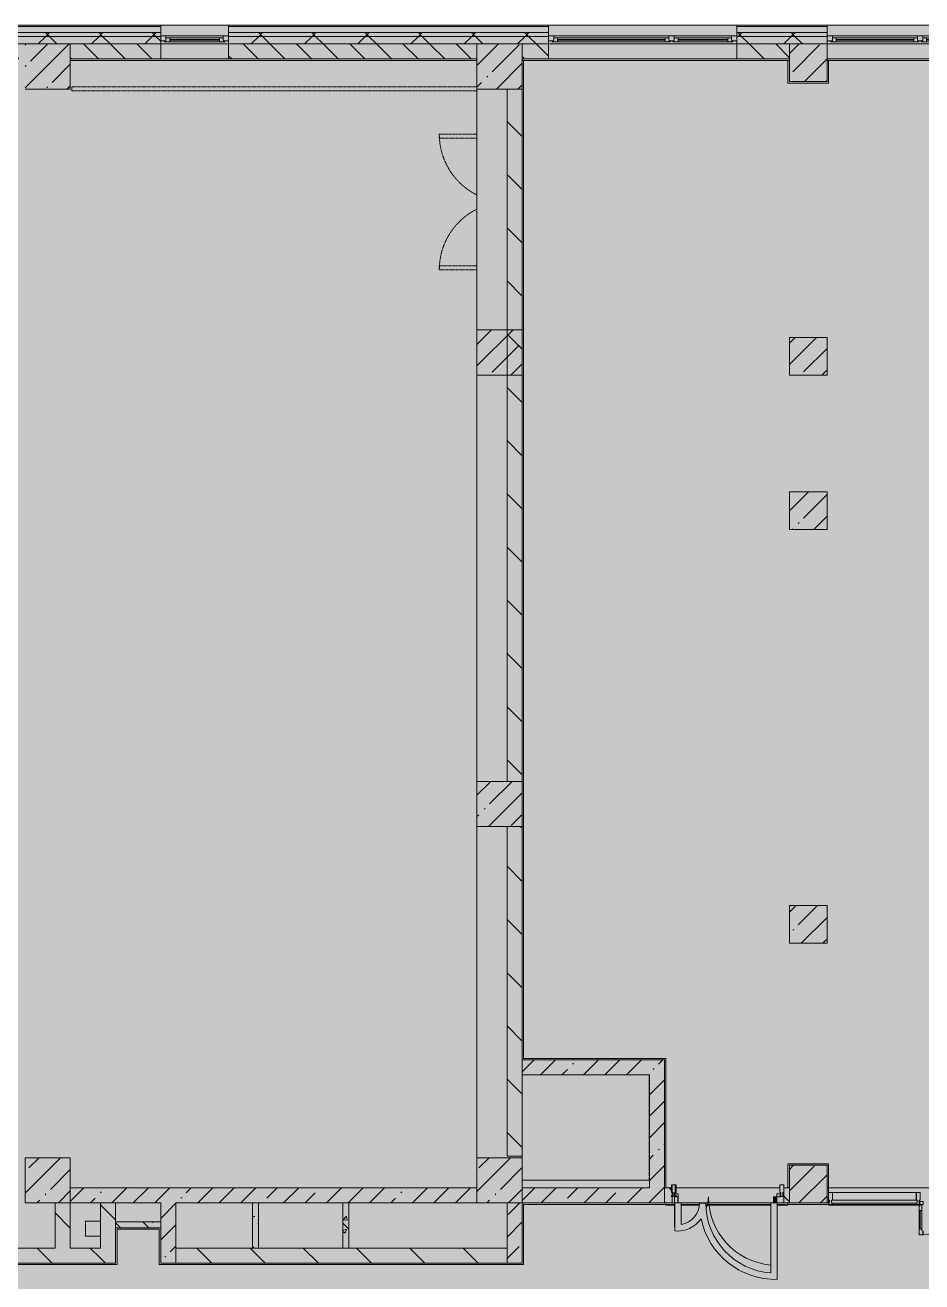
# Model space of a CAD drawing. Header units: millimetres. Extents: x 35316 to 242799, y -8553 to 29000.
# Drawn here: x 168087 to 179995, y 10650 to 27350 of the extents above; entities that cross this region are included whole.
import ezdxf

# ---------------------------------------------------------------- set-up
doc = ezdxf.new("R2010")
doc.units = ezdxf.units.MM
doc.linetypes.add('200_ШТРИХ__ш1_п0_6_', pattern=[1.6, 1, -0.6])
doc.layers.add('A-DETL-GENF-5', color=7, linetype='Continuous', lineweight=9, true_color=0xc0c0c0, transparency=0.4)
for name, color, linetype, lineweight, true_color in [('A-DETL-GENF-7', 7, 'Continuous', 5, 0xb7b7b7), ('A-DETL-GENF-8', 7, 'Continuous', 5, 0xe2e2e2), ('A-DOOR-5', 7, 'Continuous', 5, 0xb7b7b7), ('A-FLOR-2', 7, 'Continuous', 5, 0xb7b7b7), ('A-GLAZ-3', 7, 'Continuous', 5, 0x737373), ('A-GLAZ-CURT-2', 7, 'Continuous', 5, 0x737373), ('A-GLAZ-CWMG-2', 7, 'Continuous', 5, 0x737373), ('A-WALL-3', 7, 'Continuous', 5, 0x737373), ('A-WALL-4', 7, 'Continuous', 9, 0x737373), ('I-WALL-4', 7, 'Continuous', 5, 0x737373), ('I-WALL-6', 7, 'Continuous', 5, 0x787878), ('S-COLS-3', 7, 'Continuous', 5, 0x737373)]:
    doc.layers.add(name, color=color, linetype=linetype, lineweight=lineweight, true_color=true_color)
for name, color, linetype, lineweight in [('A-DETL-MBND-1', 7, '200_ШТРИХ__ш1_п0_6_', 9), ('A-WALL-2', 7, 'Continuous', 5), ('I-WALL-5', 7, 'Continuous', 5), ('S-COLS-2', 7, 'Continuous', 5)]:
    doc.layers.add(name, color=color, linetype=linetype, lineweight=lineweight)
pattern_1 = [(45, (107926.8, 0), (-285.1231, 285.1231), []), (45, (108211.92, 0), (-285.1231, 285.1231), [504.031, -100.806, 16.764, -84.042])]
pattern_2 = [(45, (107926.8, 0), (-353.5534, 353.5534), []), (135, (107926.8, 0), (-353.5534, -353.5534), [])]
pattern_3 = [(135, (107926.8, 0), (-353.5534, -353.5534), [])]
pattern_4 = [(135, (107926.8, 0), (-377.1708, -377.1708), [533.4, -88.9, 17.78, -88.9]), (135, (107926.8, 376.94), (-377.1708, -377.1708), []), (50, (107926.8, 0), (637.6445, -55.7866), [66.675, -733.425]), (355, (107926.8, 0), (-123.3494, 668.699), [53.34, -586.74]), (100.451, (107979.94, -4.65), (514.299, 612.908), [56.665, -623.315]), (46.184, (107926.8, 177.8), (948.776, -147.15), [100.012, -1100.137]), (96.636, (108005.9, 165.5), (830.909, 865.997), [84.998, -934.973]), (351.184, (107926.8, 177.8), (830.918, 865.988), [80.01, -880.11]), (21, (108015.7, 133.35), (530.6506, -357.9283), [66.675, -733.425]), (326, (108015.7, 133.35), (216.308, 644.6585), [53.34, -586.74]), (71.451, (108059.9, 103.5), (746.9596, 286.7243), [56.665, -623.315]), (37.5, (107926.8, 0), (10.8105, 295.9426), [16.764, -562.864, 16.764, -578.866, -588.962]), (37.5, (107926.8, 0), (10.8105, 295.9426), [-1175.258, 16.764, -572.198]), (7.5, (107926.8, 0), (233.8692, 350.6318), [16.764, -322.834, 16.764, -549.529, -224.472]), (7.5, (107926.8, 0), (233.8692, 350.6318), [-905.891, 16.764, -207.708]), (327.5, (107728.55, 0), (474.5678, -20.0513), [16.764, -205.486, 16.764, -676.656, -920.115]), (327.5, (107728.55, 0), (474.5678, -20.0513), [-915.67, 16.764, -903.351]), (317.5, (107639.65, 0), (518.4522, 88.9934), [16.764, -272.161, 16.764, -443.738, -653.415]), (317.5, (107639.65, 0), (518.4522, 88.9934), [-749.427, 16.764, -636.651])]

# ---------------------------------------------------------------- blocks, each defined once
blk = doc.blocks.new('BSC_Колонна _Прямоугольная - 600х600-23205240-3_3_2_птичка')
at = {"layer": 'S-COLS-2'}
h = blk.add_hatch(dxfattribs=at)
h.set_pattern_fill('FP_103', color=256, style=0, pattern_type=2)
h.set_pattern_definition([(45, (-66460, -12000), (-285.1231, 285.1231), []), (45, (-66174.88, -12000), (-285.1231, 285.1231), [504.031, -100.806, 16.764, -84.042])])
h.paths.add_polyline_path([(-300, -300), (300, -300), (300, 300), (-300, 300)])
at = {"layer": 'S-COLS-3'}
for p, q in [((300, 300), (-300, 300)), ((-300, 300), (-300, -300)), ((300, -300), (300, 300)), ((-300, -300), (300, -300))]:
    blk.add_line(p, q, dxfattribs=at)
blk = doc.blocks.new('BSC_Колонна _Прямоугольная - 600х600-V123-3_3_2_птичка')
at = {"layer": 'S-COLS-2'}
h = blk.add_hatch(dxfattribs=at)
h.set_pattern_fill('FP_107', color=256, style=0, pattern_type=2)
h.set_pattern_definition([(45, (-66460, -17000), (-285.1231, 285.1231), []), (45, (-66174.88, -17000), (-285.1231, 285.1231), [504.031, -100.806, 16.764, -84.042])])
h.paths.add_polyline_path([(-300, -300), (300, -300), (300, 300), (-300, 300)])
at = {"layer": 'S-COLS-3'}
for p, q in [((300, 300), (-300, 300)), ((-300, 300), (-300, -300)), ((300, -300), (300, 300)), ((-300, -300), (300, -300))]:
    blk.add_line(p, q, dxfattribs=at)
blk = doc.blocks.new('BSC_Колонна _Прямоугольная - 600х600-V133-3_3_2_птичка')
at = {"layer": 'S-COLS-2'}
h = blk.add_hatch(dxfattribs=at)
h.set_pattern_fill('FP_124', color=256, style=0, pattern_type=2)
h.set_pattern_definition([(45, (-60460, -12000), (-285.1231, 285.1231), []), (45, (-60174.88, -12000), (-285.1231, 285.1231), [504.031, -100.806, 16.764, -84.042])])
h.paths.add_polyline_path([(-300, -300), (300, -300), (300, 300), (-300, 300)])
at = {"layer": 'S-COLS-3'}
for p, q in [((300, 300), (-300, 300)), ((-300, 300), (-300, -300)), ((300, -300), (300, 300)), ((-300, -300), (300, -300))]:
    blk.add_line(p, q, dxfattribs=at)
blk = doc.blocks.new('BSC_Колонна _Прямоугольная - 500х500-V141-3_3_2_птичка')
at = {"layer": 'S-COLS-2'}
h = blk.add_hatch(dxfattribs=at)
h.set_pattern_fill('FP_127', color=256, style=0, pattern_type=2)
h.set_pattern_definition([(45, (-70560, -22950), (-285.1231, 285.1231), []), (45, (-70274.88, -22950), (-285.1231, 285.1231), [504.031, -100.806, 16.764, -84.042])])
h.paths.add_polyline_path([(-250, -250), (250, -250), (250, 250), (-250, 250)])
at = {"layer": 'S-COLS-3'}
for p, q in [((250, 250), (-250, 250)), ((-250, 250), (-250, -250)), ((250, -250), (250, 250)), ((-250, -250), (250, -250))]:
    blk.add_line(p, q, dxfattribs=at)
blk = doc.blocks.new('BSC_Колонна _Прямоугольная - 500х500-V159-3_3_2_птичка')
at = {"layer": 'S-COLS-2'}
h = blk.add_hatch(dxfattribs=at)
h.set_pattern_fill('FP_144', color=256, style=0, pattern_type=2)
h.set_pattern_definition([(45, (-70560, -15400), (-285.1231, 285.1231), []), (45, (-70274.88, -15400), (-285.1231, 285.1231), [504.031, -100.806, 16.764, -84.042])])
h.paths.add_polyline_path([(-250, -250), (250, -250), (250, 250), (-250, 250)])
at = {"layer": 'S-COLS-3'}
for p, q in [((250, 250), (-250, 250)), ((-250, 250), (-250, -250)), ((250, -250), (250, 250)), ((-250, -250), (250, -250))]:
    blk.add_line(p, q, dxfattribs=at)
blk = doc.blocks.new('110_Дверь_СКБ_2Ст - Д-10 1800x2100h_Актовый зал EI30-32403870-3_3_2_птичка')
at = {"layer": 'A-DETL-MBND-1'}
for points in [[(-888, 500), (-838, 500), (-838, 1000), (-888, 1000)], [(862, 500), (912, 500), (912, 1000), (862, 1000), (862, 564)]]:
    blk.add_hatch(color=256, dxfattribs=at).paths.add_polyline_path(points)
for p, q in [((-888, 1000), (-888, 500)), ((-838, 1000), (-888, 1000)), ((-838, 500), (-838, 1000)), ((912, 1000), (862, 1000)), ((862, 1000), (862, 500)), ((912, 500), (912, 1000))]:
    blk.add_line(p, q, dxfattribs=at)
for centre, start, end in [((-888, 100), 26.7445, 90), ((912, 100), 90, 153.2555)]:
    blk.add_arc(centre, 900, start, end, dxfattribs=at)
blk = doc.blocks.new('BSC_Колонна _Прямоугольная - 500х500-V207-3_3_2_птичка')
at = {"layer": 'S-COLS-2'}
h = blk.add_hatch(dxfattribs=at)
h.set_pattern_fill('FP_149', color=256, style=0, pattern_type=2)
h.set_pattern_definition([(45, (-70560, -20900), (-285.1231, 285.1231), []), (45, (-70274.88, -20900), (-285.1231, 285.1231), [504.031, -100.806, 16.764, -84.042])])
h.paths.add_polyline_path([(-250, -250), (250, -250), (250, 250), (-250, 250)])
at = {"layer": 'S-COLS-3'}
for p, q in [((250, 250), (-250, 250)), ((-250, 250), (-250, -250)), ((250, -250), (250, 250)), ((-250, -250), (250, -250))]:
    blk.add_line(p, q, dxfattribs=at)
blk = doc.blocks.new('120_Окно_СКБ_1Ст - 120_Окно_СКБ_1Ст 900х2500_h_-19906774-3_3_2_птичка')
at = {"layer": 'A-GLAZ-3'}
for p, q in [((-450, -75), (-450, -5)), ((-450, -5), (-380, -5)), ((450, -5), (-450, -5)), ((-380, -75), (-450, -75)), ((-450, -75), (-400, -75)), ((-380, -75), (-400, -75)), ((-400, -75), (-400, -85)), ((-400, -85), (400, -85)), ((400, -85), (-400, -85)), ((-380, -5), (-380, -75)), ((380, -35), (-380, -35)), ((-380, -35), (-380, -75)), ((-330, -85), (-330, -35)), ((-330, -55), (330, -55)), ((330, -65), (-330, -65)), ((330, -85), (330, -35)), ((380, -75), (380, -5)), ((380, -5), (450, -5)), ((380, -75), (380, -35)), ((450, -75), (380, -75)), ((400, -75), (380, -75)), ((400, -75), (450, -75)), ((400, -85), (400, -75)), ((450, -5), (450, -75))]:
    blk.add_line(p, q, dxfattribs=at)
blk = doc.blocks.new('120_Окно_СКБ_2Ст - 120_Окно_СКБ_2Ст 2500х2500 _мал створка справа_-23206729-3_3_2_птичка')
at = {"layer": 'A-GLAZ-3'}
for p, q in [((-1250, -75), (-1250, -5)), ((-1250, -5), (-1180, -5)), ((1250, -5), (-1250, -5)), ((-1180, -75), (-1250, -75)), ((-1250, -75), (-1200, -75)), ((-1180, -75), (-1200, -75)), ((-1200, -75), (-1200, -85)), ((-1200, -85), (370, -85)), ((370, -85), (-1200, -85)), ((-1180, -5), (-1180, -75)), ((350, -35), (-1180, -35)), ((-1180, -35), (-1180, -75)), ((-1130, -85), (-1130, -35)), ((-1130, -55), (300, -55)), ((300, -65), (-1130, -65)), ((300, -85), (300, -35)), ((350, -75), (350, -5)), ((350, -5), (420, -5)), ((350, -75), (350, -35)), ((420, -75), (350, -75)), ((370, -75), (350, -75)), ((370, -75), (400, -75)), ((370, -85), (370, -75)), ((420, -75), (400, -75)), ((400, -75), (400, -85)), ((400, -85), (1200, -85)), ((1200, -85), (400, -85)), ((420, -5), (420, -75)), ((1180, -35), (420, -35)), ((420, -35), (420, -75)), ((470, -85), (470, -35)), ((470, -55), (1130, -55)), ((1130, -65), (470, -65)), ((1130, -85), (1130, -35)), ((1180, -75), (1180, -5)), ((1180, -5), (1250, -5)), ((1180, -75), (1180, -35)), ((1250, -75), (1180, -75)), ((1200, -75), (1180, -75)), ((1200, -75), (1250, -75)), ((1200, -85), (1200, -75)), ((1250, -5), (1250, -75))]:
    blk.add_line(p, q, dxfattribs=at)
blk = doc.blocks.new('120_Окно_СКБ_2Ст - 120_Окно_СКБ_2Ст 2100х2400 _мал створка справа_-19092174-3_3_2_птичка')
at = {"layer": 'A-GLAZ-3'}
for p, q in [((-1050, -75), (-1050, -5)), ((-1050, -5), (-980, -5)), ((1050, -5), (-1050, -5)), ((-980, -75), (-1050, -75)), ((-1050, -75), (-1000, -75)), ((-980, -75), (-1000, -75)), ((-1000, -75), (-1000, -85)), ((-1000, -85), (170, -85)), ((170, -85), (-1000, -85)), ((-980, -5), (-980, -75)), ((150, -35), (-980, -35)), ((-980, -35), (-980, -75)), ((-930, -85), (-930, -35)), ((-930, -55), (100, -55)), ((100, -65), (-930, -65)), ((100, -85), (100, -35)), ((150, -75), (150, -5)), ((150, -5), (220, -5)), ((150, -75), (150, -35)), ((220, -75), (150, -75)), ((170, -75), (150, -75)), ((170, -75), (200, -75)), ((170, -85), (170, -75)), ((220, -75), (200, -75)), ((200, -75), (200, -85)), ((200, -85), (1000, -85)), ((1000, -85), (200, -85)), ((220, -5), (220, -75)), ((980, -35), (220, -35)), ((220, -35), (220, -75)), ((270, -85), (270, -35)), ((270, -55), (930, -55)), ((930, -65), (270, -65)), ((930, -85), (930, -35)), ((980, -75), (980, -5)), ((980, -5), (1050, -5)), ((980, -75), (980, -35)), ((1050, -75), (980, -75)), ((1000, -75), (980, -75)), ((1000, -75), (1050, -75)), ((1000, -85), (1000, -75)), ((1050, -5), (1050, -75))]:
    blk.add_line(p, q, dxfattribs=at)
blk = doc.blocks.new('Прямоугольный импост - Импост структурный с накладкой - 160мм Темный-33326475-3_3_2_птичка')
at = {"layer": 'A-GLAZ-CWMG-2'}
for p, q in [((-50, 40), (-50, 140)), ((-50, 140), (0, 140)), ((-40, 40), (-50, 40)), ((-50, -17), (-50, 0)), ((-50, 0), (-40, 0)), ((-40, 0), (-40, 40)), ((-10, 40), (-10, 0)), ((0, 40), (-10, 40)), ((-10, 0), (0, 0)), ((0, 140), (0, 40)), ((0, 0), (0, -17)), ((0, -17), (-50, -17))]:
    blk.add_line(p, q, dxfattribs=at)
blk = doc.blocks.new('Дверь_Витражная_остекление_ - ВВ-6 остекление-32274838-3_3_2_птичка')
at = {"layer": 'A-DETL-GENF-8'}
for points in [[(705, 420), (701, 420), (701, 100), (660, 100), (660, 20), (705, 20), (705, 386)], [(-655, 100), (-655, 20), (-610, 20), (-610, 100)]]:
    blk.add_hatch(color=256, dxfattribs=at).paths.add_polyline_path(points)
at = {"layer": 'A-DETL-GENF-7'}
for p, q in [((705, 420), (705, 20)), ((705, 20), (705, 420)), ((-655, 100), (-655, 20)), ((-655, 100), (-655, 20)), ((-610, 20), (-655, 20)), ((-655, 20), (-610, 20)), ((-610, 100), (-610, 20)), ((-610, 20), (-610, 100)), ((660, 100), (660, 20)), ((660, 100), (660, 20))]:
    blk.add_line(p, q, dxfattribs=at)
at = {"layer": 'A-DOOR-5'}
for p, q in [((-655, 20), (-705, 20)), ((-705, 20), (-705, -20)), ((-655, 100), (-655, 20)), ((-655, -20), (-655, 20)), ((655, 100), (655, 20)), ((705, 20), (655, 20)), ((655, 20), (655, -20)), ((705, -20), (705, 20)), ((-705, -20), (-655, -20)), ((655, -20), (705, -20))]:
    blk.add_line(p, q, dxfattribs=at)
for centre, radius, start, end in [((-655, 20), 910, 360, 84.7731), ((655, 20), 400, 157.5, 180)]:
    blk.add_arc(centre, radius, start, end, dxfattribs=at)
blk = doc.blocks.new('Прямоугольный импост - Импост структурный с накладкой - 160мм Темный-33326241-3_3_2_птичка')
at = {"layer": 'A-GLAZ-CWMG-2'}
for p, q in [((-25, 40), (-25, 140)), ((-25, 140), (25, 140)), ((-15, 40), (-25, 40)), ((-25, -17), (-25, 0)), ((-25, 0), (-15, 0)), ((-15, 0), (-15, 40)), ((15, 40), (15, 0)), ((25, 40), (15, 40)), ((15, 0), (25, 0)), ((25, 140), (25, 40)), ((25, 0), (25, -17)), ((25, -17), (-25, -17))]:
    blk.add_line(p, q, dxfattribs=at)
blk = doc.blocks.new('Прямоугольный импост - Импост структурный с накладкой - 160мм Темный-33326242-3_3_2_птичка')
at = {"layer": 'A-GLAZ-CWMG-2'}
for p, q in [((0, 140), (-50, 140)), ((-50, 140), (-50, 40)), ((-50, 40), (-40, 40)), ((-40, 0), (-50, 0)), ((-50, 0), (-50, -17)), ((-40, 40), (-40, 0)), ((-10, 0), (-10, 40)), ((-10, 40), (0, 40)), ((0, 0), (-10, 0)), ((0, 40), (0, 140)), ((0, -17), (0, 0)), ((-50, -17), (0, -17))]:
    blk.add_line(p, q, dxfattribs=at)
blk = doc.blocks.new('Прямоугольный импост - Импост структурный с накладкой - 160мм Темный-33326237-3_3_2_птичка')
at = {"layer": 'A-GLAZ-CWMG-2'}
for p, q in [((-50, 40), (-50, 140)), ((-50, 140), (0, 140)), ((-40, 40), (-50, 40)), ((-50, -17), (-50, 0)), ((-50, 0), (-40, 0)), ((-40, 0), (-40, 40)), ((-10, 40), (-10, 0)), ((0, 40), (-10, 40)), ((-10, 0), (0, 0)), ((0, 140), (0, 40)), ((0, 0), (0, -17)), ((0, -17), (-50, -17))]:
    blk.add_line(p, q, dxfattribs=at)
blk = doc.blocks.new('Дверь_Витражная_остекление_ - В-18-32468702-3_3_2_птичка')
at = {"layer": 'A-DETL-GENF-8'}
blk.add_hatch(color=256, dxfattribs=at).paths.add_polyline_path([(678, 420), (678, 370), (690, 370), (690, 20), (723, 20), (723, 420), (690, 420)])
at = {"layer": 'A-DETL-GENF-7'}
for p, q in [((-673, 965), (-673, 20)), ((-673, 965), (-673, 20)), ((723, 420), (678, 420)), ((678, 420), (678, 370)), ((723, 420), (678, 420)), ((678, 420), (678, 370)), ((723, 340), (690, 340)), ((713, 340), (713, 100)), ((723, 420), (723, 20)), ((723, 20), (723, 420)), ((723, 100), (690, 100))]:
    blk.add_line(p, q, dxfattribs=at)
at = {"layer": 'A-DOOR-5'}
for p, q in [((-673, 965), (-673, 20)), ((673, 420), (673, 370)), ((-673, 20), (-723, 20)), ((-723, 20), (-723, -20)), ((-673, -20), (-673, 20)), ((723, 20), (673, 20)), ((673, 20), (673, -20)), ((723, -20), (723, 20)), ((-723, -20), (-673, -20)), ((673, -20), (723, -20))]:
    blk.add_line(p, q, dxfattribs=at)
for centre, radius, start, end in [((-673, 20), 945, 15.8542, 26.1731), ((673, 20), 400, 90, 148.5381), ((-673, 20), 945, 360, 14.4313), ((673, 20), 400, 177.0378, 180)]:
    blk.add_arc(centre, radius, start, end, dxfattribs=at)
blk = doc.blocks.new('Системная панель - Стекло - 40мм-V278-3_3_2_птичка')
at = {"layer": 'A-GLAZ-CURT-2'}
for p, q in [((567, 0), (-567, 0)), ((-567, 0), (-567, -40)), ((567, -40), (567, 0)), ((-567, -40), (567, -40))]:
    blk.add_line(p, q, dxfattribs=at)
blk = doc.blocks.new('Прямоугольный импост - Импост структурный с накладкой - 160мм Темный-33326239-3_3_2_птичка')
at = {"layer": 'A-GLAZ-CWMG-2'}
for p, q in [((-25, 40), (-25, 140)), ((-25, 140), (25, 140)), ((-15, 40), (-25, 40)), ((-25, -17), (-25, 0)), ((-25, 0), (-15, 0)), ((-15, 0), (-15, 40)), ((15, 40), (15, 0)), ((25, 40), (15, 40)), ((15, 0), (25, 0)), ((25, 140), (25, 40)), ((25, 0), (25, -17)), ((25, -17), (-25, -17))]:
    blk.add_line(p, q, dxfattribs=at)
blk = doc.blocks.new('Прямоугольный импост - Импост структурный с накладкой - 160мм Темный-32468813-3_3_2_птичка')
at = {"layer": 'A-GLAZ-CWMG-2'}
for p, q in [((70880, 11837), (71994, 11837)), ((70880, 11680), (71994, 11680))]:
    blk.add_line(p, q, dxfattribs=at)

msp = doc.modelspace()

# ---------------------------------------------------------------- hatches: boundary and pattern name
at = {"layer": 'A-DETL-GENF-5'}
msp.add_hatch(color=256, dxfattribs=at).paths.add_polyline_path([(183776.8, -251.7), (183776.8, 3288.3), (192496.8, 3288.3), (192496.8, 27348.3), (149836.8, 27348.3), (149836.8, 23888.3), (146236.9, 23888.3), (146236.9, -251.7), (181954.2, -251.7)])
at = {"layer": 'A-WALL-2'}
h = msp.add_hatch(dxfattribs=at)
h.set_pattern_fill('FP_112', color=256, style=0, pattern_type=2)
h.set_pattern_definition(pattern_2)
h.paths.add_polyline_path([(192443, 27200), (192496.8, 27200), (192496.8, 27250), (188276.8, 27250), (188276.8, 27200), (192021.5, 27200)])
h.paths.add_polyline_path([(184276.8, 27200), (185176.8, 27200), (185176.8, 27250), (184276.8, 27250)])
h.paths.add_polyline_path([(171357, 27200), (175036.8, 27200), (175036.8, 27250), (170786.8, 27250), (170786.8, 27200)])
h.paths.add_polyline_path([(178736.8, 27200), (178736.8, 27250), (177536.8, 27250), (177536.8, 27200), (177715.3, 27200)])
h.paths.add_polyline_path([(169237.6, 27200), (169886.8, 27200), (169886.8, 27250), (167786.8, 27250), (167786.8, 27200), (168177.9, 27200)])
h.paths.add_polyline_path([(180836.8, 27200), (182176.8, 27200), (182176.8, 27250), (180836.8, 27250)])
h.paths.add_polyline_path([(165786.8, 27200), (166886.8, 27200), (166886.8, 27250), (165786.8, 27250)])
h.paths.add_polyline_path([(162686.8, 27200), (162686.8, 27250), (161186.8, 27250), (161186.8, 27200), (161819.6, 27200)])
h.paths.add_polyline_path([(158640.4, 27200), (158686.8, 27200), (158686.8, 27250), (157587.1, 27250), (157587.1, 27200)])
h.paths.add_polyline_path([(150162.7, 27200), (152486.8, 27200), (152486.8, 27250), (149986.8, 27250), (149986.8, 27200), (150086.8, 27200)])
h.paths.add_polyline_path([(155586.8, 27200), (156687.1, 27200), (156687.1, 27250), (155586.8, 27250)])
h = msp.add_hatch(dxfattribs=at)
h.set_pattern_fill('FP_112', color=256, style=0, pattern_type=2)
h.set_pattern_definition(pattern_2)
h.paths.add_polyline_path([(192406.8, 27100), (192496.8, 27100), (192496.8, 27200), (188276.8, 27200), (188276.8, 27100), (192021.5, 27100)])
h.paths.add_polyline_path([(175036.8, 27100), (175036.8, 27200), (170786.8, 27200), (170786.8, 27100), (174536.2, 27100)])
h.paths.add_polyline_path([(182176.8, 27100), (182176.8, 27200), (180836.8, 27200), (180836.8, 27100), (181954.2, 27100)])
h.paths.add_polyline_path([(177536.8, 27100), (178736.8, 27100), (178736.8, 27200), (177536.8, 27200)])
h.paths.add_polyline_path([(185133.3, 27100), (185176.8, 27100), (185176.8, 27200), (184276.8, 27200), (184276.8, 27100)])
h.paths.add_polyline_path([(169237.6, 27100), (169886.8, 27100), (169886.8, 27200), (167786.8, 27200), (167786.8, 27100), (168177.9, 27100)])
h.paths.add_polyline_path([(166886.8, 27100), (166886.8, 27200), (165786.8, 27200), (165786.8, 27100), (166058.4, 27100)])
h.paths.add_polyline_path([(161819.6, 27100), (162686.8, 27100), (162686.8, 27200), (161186.8, 27200), (161186.8, 27100)])
h.paths.add_polyline_path([(158686.8, 27100), (158686.8, 27200), (157587.1, 27200), (157587.1, 27100), (158640.4, 27100)])
h.paths.add_polyline_path([(150162.7, 27100), (152486.8, 27100), (152486.8, 27200), (150086.8, 27200), (150086.8, 27100)])
h.paths.add_polyline_path([(155586.8, 27100), (156687.1, 27100), (156687.1, 27200), (155586.8, 27200)])
h = msp.add_hatch(dxfattribs=at)
h.set_pattern_fill('FP_110', color=256, style=0, pattern_type=2)
h.set_pattern_definition([(135, (107926.8, 0), (-176.7767, -176.7767), [])])
h.paths.add_polyline_path([(190951.9, 26900), (192126.8, 26900), (192126.8, 27100), (189076.8, 27100), (189076.8, 26900), (190431.9, 26900)])
h.paths.add_polyline_path([(188312.5, 26900), (188576.8, 26900), (188576.8, 27100), (188276.8, 27100), (188276.8, 26900)])
h.paths.add_polyline_path([(175036.8, 26900), (175036.8, 27100), (174686.8, 27100), (174686.8, 26900)])
h.paths.add_polyline_path([(173476.4, 26900), (174086.8, 26900), (174086.8, 27100), (170786.8, 27100), (170786.8, 26900), (171357, 26900)])
h.paths.add_polyline_path([(177715.3, 26900), (178236.8, 26900), (178236.8, 27100), (177536.8, 27100), (177536.8, 26900)])
h.paths.add_polyline_path([(181466.8, 26900), (181466.8, 27100), (180836.8, 27100), (180836.8, 26900)])
h.paths.add_polyline_path([(182176.8, 26900), (182176.8, 27100), (181966.8, 27100), (181966.8, 26900)])
h.paths.add_polyline_path([(184676.8, 26900), (184676.8, 27100), (184276.8, 27100), (184276.8, 26900)])
h.paths.add_polyline_path([(166886.8, 26900), (166886.8, 27100), (165786.8, 27100), (165786.8, 26900)])
h.paths.add_polyline_path([(169886.8, 26900), (169886.8, 27100), (168686.8, 27100), (168686.8, 26900)])
h.paths.add_polyline_path([(162086.8, 26900), (162086.8, 27100), (161186.8, 27100), (161186.8, 26900)])
h.paths.add_polyline_path([(167786.8, 26900), (168086.8, 26900), (168086.8, 27100), (167786.8, 27100), (167786.8, 26945.6)])
h.paths.add_polyline_path([(156086.8, 26900), (156086.8, 27100), (155586.8, 27100), (155586.8, 26900)])
h.paths.add_polyline_path([(152486.8, 26900), (152486.8, 27100), (150686.8, 27100), (150686.8, 26900)])
h.paths.add_polyline_path([(157587.1, 26900), (158686.8, 26900), (158686.8, 27100), (157587.1, 27100), (157587.1, 26945.6)])
at = {"layer": 'I-WALL-5'}
h = msp.add_hatch(dxfattribs=at)
h.set_pattern_fill('FP_111', color=256, style=0, pattern_type=2)
h.set_pattern_definition(pattern_3)
h.paths.add_polyline_path([(174486.8, 12320), (174686.8, 12320), (174686.8, 16700), (174486.8, 16700), (174486.8, 12744.1)])
h.paths.add_polyline_path([(174486.8, 17300), (174686.8, 17300), (174686.8, 26500), (174486.8, 26500), (174486.8, 19844.9)])
h = msp.add_hatch(dxfattribs=at)
h.set_pattern_fill('FP_108', color=256, style=0, pattern_type=2)
h.set_pattern_definition(pattern_1)
h.paths.add_polyline_path([(176376.8, 13400), (176376.8, 13600), (174686.8, 13600), (174686.8, 13400), (175595.9, 13400)])
h = msp.add_hatch(dxfattribs=at)
h.set_pattern_fill('FP_108', color=256, style=0, pattern_type=2)
h.set_pattern_definition(pattern_1)
h.paths.add_polyline_path([(176576.8, 11700), (176576.8, 13600), (176376.8, 13600), (176376.8, 11700)])
h = msp.add_hatch(dxfattribs=at)
h.set_pattern_fill('FP_108', color=256, style=0, pattern_type=2)
h.set_pattern_definition(pattern_1)
h.paths.add_polyline_path([(171357, 11700), (174086.8, 11700), (174086.8, 11900), (168686.8, 11900), (168686.8, 11700), (171186.8, 11700)])
h.paths.add_polyline_path([(164506, 11700), (168086.8, 11700), (168086.8, 11900), (162686.8, 11900), (162686.8, 11700), (164426, 11700)])
h = msp.add_hatch(dxfattribs=at)
h.set_pattern_fill('FP_108', color=256, style=0, pattern_type=2)
h.set_pattern_definition(pattern_1)
h.paths.add_polyline_path([(176376.8, 11700), (176376.8, 11900), (174686.8, 11900), (174686.8, 11700), (175595.9, 11700)])
h = msp.add_hatch(dxfattribs=at)
h.set_pattern_fill('FP_111', color=256, style=0, pattern_type=2)
h.set_pattern_definition(pattern_3)
h.paths.add_polyline_path([(181446.8, 11700), (181466.8, 11700), (181466.8, 11900), (181446.8, 11900)])
h.paths.add_polyline_path([(176655.6, 11700), (176680.8, 11700), (176680.8, 11900), (176576.8, 11900), (176576.8, 11700)])
h.paths.add_polyline_path([(178236.8, 11700), (178236.8, 11900), (178160.8, 11900), (178160.8, 11700)])
h.paths.add_polyline_path([(178756.8, 11700), (178756.8, 11900), (178736.8, 11900), (178736.8, 11700)])
h = msp.add_hatch(dxfattribs=at)
h.set_pattern_fill('FP_111', color=256, style=0, pattern_type=2)
h.set_pattern_definition(pattern_3)
h.paths.add_polyline_path([(168686.8, 11100), (168686.8, 11700), (168486.8, 11700), (168486.8, 11100)])
h = msp.add_hatch(dxfattribs=at)
h.set_pattern_fill('FP_111', color=256, style=0, pattern_type=2)
h.set_pattern_definition(pattern_3)
h.paths.add_polyline_path([(169086.8, 10900), (169286.8, 10900), (169286.8, 11700), (169086.8, 11700), (169086.8, 11100)])
h = msp.add_hatch(dxfattribs=at)
h.set_pattern_fill('FP_108', color=256, style=0, pattern_type=2)
h.set_pattern_definition(pattern_1)
h.paths.add_polyline_path([(170086.8, 10900), (170086.8, 11700), (169886.8, 11700), (169886.8, 10900)])
h = msp.add_hatch(dxfattribs=at)
h.set_pattern_fill('FP_108', color=256, style=0, pattern_type=2)
h.set_pattern_definition(pattern_1)
h.paths.add_polyline_path([(174486.8, 10900), (174686.8, 10900), (174686.8, 11700), (174486.8, 11700), (174486.8, 11100)])
h = msp.add_hatch(dxfattribs=at)
h.set_pattern_fill('FP_111', color=256, style=0, pattern_type=2)
h.set_pattern_definition(pattern_3)
h.paths.add_polyline_path([(169086.8, 10900), (169086.8, 11100), (167266.8, 11100), (167266.8, 10900), (168177.9, 10900)])
h.paths.add_polyline_path([(162879.3, 10900), (163426.8, 10900), (163426.8, 11100), (159836.8, 11100), (159836.8, 10900), (160759.8, 10900)])
h.paths.add_polyline_path([(163626.8, 10900), (163674.6, 10900), (163674.6, 11100), (163626.8, 11100), (163626.8, 10980)])
h.paths.add_polyline_path([(164374.6, 10900), (164554.6, 10900), (164554.6, 11100), (164374.6, 11100), (164374.6, 10969)])
h.paths.add_polyline_path([(165254.6, 10900), (165434.6, 10900), (165434.6, 11100), (165254.6, 11100), (165254.6, 10969)])
h.paths.add_polyline_path([(166134.6, 10900), (166314.6, 10900), (166314.6, 11100), (166134.6, 11100), (166134.6, 10969)])
h.paths.add_polyline_path([(167014.6, 10900), (167066.8, 10900), (167066.8, 11100), (167014.6, 11100), (167014.6, 10969)])
h.paths.add_polyline_path([(154401.5, 10900), (159636.8, 10900), (159636.8, 11100), (152686.8, 11100), (152686.8, 10900)])
h = msp.add_hatch(dxfattribs=at)
h.set_pattern_fill('FP_111', color=256, style=0, pattern_type=2)
h.set_pattern_definition(pattern_3)
h.paths.add_polyline_path([(170086.8, 10900), (170686.8, 10900), (170686.8, 11100), (170086.8, 11100)])
h = msp.add_hatch(dxfattribs=at)
h.set_pattern_fill('FP_111', color=256, style=0, pattern_type=2)
h.set_pattern_definition(pattern_3)
h.paths.add_polyline_path([(174486.8, 10900), (174486.8, 11100), (170686.8, 11100), (170686.8, 10900), (173476.4, 10900)])
at = {"layer": 'I-WALL-6'}
h = msp.add_hatch(dxfattribs=at)
h.set_pattern_fill('FP_117', color=256, style=0, pattern_type=2)
h.set_pattern_definition(pattern_4)
h.paths.add_polyline_path([(171186.8, 11100), (171186.8, 11700), (171106.8, 11700), (171106.8, 11100)])
h = msp.add_hatch(dxfattribs=at)
h.set_pattern_fill('FP_117', color=256, style=0, pattern_type=2)
h.set_pattern_definition(pattern_4)
h.paths.add_polyline_path([(172386.8, 11100), (172386.8, 11700), (172306.8, 11700), (172306.8, 11100)])
h = msp.add_hatch(dxfattribs=at)
h.set_pattern_fill('FP_117', color=256, style=0, pattern_type=2)
h.set_pattern_definition(pattern_4)
h.paths.add_polyline_path([(169886.8, 11370), (169886.8, 11450), (169286.8, 11450), (169286.8, 11370)])
at = {"layer": 'S-COLS-2'}
h = msp.add_hatch(dxfattribs=at)
h.set_pattern_fill('FP_108', color=256, style=0, pattern_type=2)
h.set_pattern_definition(pattern_1)
h.paths.add_polyline_path([(168686.8, 26500), (168686.8, 27100), (168086.8, 27100), (168086.8, 26500)])
h = msp.add_hatch(dxfattribs=at)
h.set_pattern_fill('FP_108', color=256, style=0, pattern_type=2)
h.set_pattern_definition(pattern_1)
h.paths.add_polyline_path([(174686.8, 26500), (174686.8, 27100), (174086.8, 27100), (174086.8, 26500), (174486.8, 26500)])
h = msp.add_hatch(dxfattribs=at)
h.set_pattern_fill('FP_108', color=256, style=0, pattern_type=2)
h.set_pattern_definition(pattern_1)
h.paths.add_polyline_path([(178236.8, 26600), (178736.8, 26600), (178736.8, 27100), (178236.8, 27100), (178236.8, 26900)])
h = msp.add_hatch(dxfattribs=at)
h.set_pattern_fill('FP_108', color=256, style=0, pattern_type=2)
h.set_pattern_definition(pattern_1)
h.paths.add_polyline_path([(174686.8, 22700), (174686.8, 23300), (174086.8, 23300), (174086.8, 22700)])
h = msp.add_hatch(dxfattribs=at)
h.set_pattern_fill('FP_108', color=256, style=0, pattern_type=2)
h.set_pattern_definition(pattern_1)
h.paths.add_polyline_path([(178245.2, 11700), (178736.8, 11700), (178736.8, 12200), (178236.8, 12200), (178236.8, 11700)])

# ---------------------------------------------------------------- linework, layer by layer
at = {"layer": 'A-DETL-MBND-1'}
for p, q in [((168707.8, 26529), (168707.8, 26479)), ((168707.8, 26529), (174086.8, 26529)), ((174086.8, 26479), (168707.8, 26479)), ((176371.8, 12000), (176371.8, 13400))]:
    msp.add_line(p, q, dxfattribs=at)
at = {"layer": 'A-FLOR-2'}
for p, q in [((174706.8, 26880), (174706.8, 13620)), ((178216.8, 26580), (178216.8, 26880)), ((178756.8, 26880), (178756.8, 26580)), ((178756.8, 26580), (178216.8, 26580)), ((174086.8, 26500), (174086.8, 23300)), ((174086.8, 22700), (174086.8, 17300)), ((174086.8, 16700), (174086.8, 12300)), ((174706.8, 13620), (176596.8, 13620)), ((176596.8, 13620), (176596.8, 11900)), ((174686.8, 12300), (174686.8, 12320)), ((178216.8, 11900), (178216.8, 12220)), ((178216.8, 12220), (178756.8, 12220)), ((178756.8, 12220), (178756.8, 11900)), ((176376.8, 12000), (174686.8, 12000)), ((176596.8, 11700), (176596.8, 11669)), ((176799.5, 11700), (176714.8, 11700)), ((176714.8, 11700), (176714.8, 11327.5)), ((176799.5, 11413.8), (176799.5, 11700)), ((177125.5, 11697.2), (177040.8, 11697.2)), ((178073.8, 11700), (177989.1, 11700)), ((177989.1, 11700), (177989.1, 10768.9)), ((178073.8, 10681.9), (178073.8, 11700)), ((178216.8, 11669), (178216.8, 11700)), ((176714.8, 11680), (174706.8, 11680)), ((174706.8, 11680), (174706.8, 10880)), ((176596.8, 11669), (176714.8, 11669)), ((177039, 11680), (176799.5, 11680)), ((176799.5, 11669), (177037.9, 11669)), ((177989.1, 11680), (177126.5, 11680)), ((177127.1, 11669), (177989.1, 11669)), ((178756.8, 11680), (178073.8, 11680)), ((178073.8, 11669), (178216.8, 11669)), ((178756.8, 11680), (178756.8, 11669)), ((178756.8, 11669), (179994.8, 11669)), ((179994.8, 11677), (179994.8, 11327.5)), ((168886.8, 11457), (169086.8, 11457)), ((168886.8, 11257), (168886.8, 11457)), ((169086.8, 11257), (168886.8, 11257)), ((169865.8, 11350), (169306.8, 11350)), ((169306.8, 11350), (169306.8, 10880)), ((169865.8, 10880), (169865.8, 11350)), ((169306.8, 10880), (166404.6, 10880)), ((174706.8, 10880), (169865.8, 10880))]:
    msp.add_line(p, q, dxfattribs=at)
for centre, radius, start, end in [((176753.7, 11697.2), 287, 279.17366, 0), ((178056.2, 11697.2), 930.7, 180, 265.86869), ((176753.7, 11697.2), 371.7, 263.98747, 326.07537), ((178056.2, 11697.2), 1015.4, 191.7891, 270.99569)]:
    msp.add_arc(centre, radius, start, end, dxfattribs=at)
at = {"layer": 'A-WALL-2'}
msp.add_line((184276.8, 27350), (149836.8, 27350), dxfattribs=at)
at = {"layer": 'A-WALL-3'}
for p, q in [((169886.8, 26900), (169886.8, 27348.3)), ((170786.8, 27348.3), (170786.8, 26900)), ((175036.8, 26900), (175036.8, 27348.3)), ((177536.8, 27348.3), (177536.8, 26900)), ((178736.8, 27100), (178736.8, 27348.3)), ((188576.8, 27100), (161186.8, 27100)), ((168686.8, 27100), (168686.8, 26900)), ((174086.8, 26900), (174086.8, 27100)), ((174686.8, 27100), (174686.8, 26900)), ((178236.8, 26900), (178236.8, 27100)), ((168686.8, 26900), (169886.8, 26900)), ((170786.8, 26900), (174086.8, 26900)), ((174686.8, 26900), (175036.8, 26900)), ((177536.8, 26900), (178236.8, 26900))]:
    msp.add_line(p, q, dxfattribs=at)
at = {"layer": 'A-WALL-4'}
for p, q in [((169886.8, 27330), (167786.8, 27330)), ((169886.8, 27250), (167786.8, 27250)), ((175036.8, 27330), (170786.8, 27330)), ((175036.8, 27250), (170786.8, 27250)), ((178736.8, 27330), (177536.8, 27330)), ((178736.8, 27250), (177536.8, 27250)), ((169886.8, 27200), (167786.8, 27200)), ((175036.8, 27200), (170786.8, 27200)), ((178736.8, 27200), (177536.8, 27200)), ((176576.8, 11900), (176576.8, 11700)), ((169286.8, 11700), (169086.8, 11700)), ((171186.8, 11700), (171106.8, 11700)), ((172386.8, 11700), (172306.8, 11700)), ((169286.8, 11450), (169286.8, 11370)), ((169886.8, 11370), (169886.8, 11450)), ((170086.8, 10900), (170086.8, 11100)), ((171106.8, 11100), (171186.8, 11100)), ((172306.8, 11100), (172386.8, 11100)), ((174486.8, 11100), (174486.8, 10900))]:
    msp.add_line(p, q, dxfattribs=at)
at = {"layer": 'I-WALL-4'}
for p, q in [((169886.8, 27100), (170786.8, 27100)), ((175036.8, 27100), (177536.8, 27100)), ((178736.8, 27100), (180836.8, 27100)), ((170786.8, 26900), (169886.8, 26900)), ((177536.8, 26900), (175036.8, 26900)), ((180836.8, 26900), (178736.8, 26900)), ((174086.8, 26880), (168686.8, 26880)), ((178236.8, 26880), (174686.8, 26880)), ((181466.8, 26880), (178736.8, 26880)), ((174486.8, 26500), (174486.8, 17300)), ((174686.8, 26500), (174486.8, 26500)), ((174686.8, 17300), (174686.8, 26500)), ((174486.8, 16700), (174486.8, 12320)), ((174686.8, 12320), (174686.8, 16700)), ((176576.8, 13600), (174686.8, 13600)), ((176576.8, 11900), (176576.8, 13600)), ((174686.8, 13400), (176376.8, 13400)), ((176376.8, 13400), (176376.8, 11900)), ((174486.8, 12320), (174686.8, 12320)), ((174086.8, 11900), (168686.8, 11900)), ((176376.8, 11900), (174686.8, 11900)), ((176680.8, 11900), (176576.8, 11900)), ((176680.8, 11700), (176680.8, 11900)), ((176730.8, 11900), (178110.8, 11900)), ((178236.8, 11900), (178160.8, 11900)), ((178160.8, 11900), (178160.8, 11700)), ((178236.8, 11700), (178236.8, 11900)), ((178736.8, 11900), (178736.8, 11700)), ((178736.8, 11900), (181466.8, 11900)), ((178756.8, 11700), (178756.8, 11900)), ((168486.8, 11700), (168486.8, 11100)), ((168686.8, 11100), (168686.8, 11700)), ((168686.8, 11700), (169086.8, 11700)), ((169086.8, 11700), (169086.8, 11100)), ((169286.8, 11450), (169286.8, 11700)), ((169286.8, 11700), (169886.8, 11700)), ((169886.8, 11700), (169886.8, 11450)), ((170086.8, 11100), (170086.8, 11700)), ((170086.8, 11700), (171106.8, 11700)), ((171106.8, 11700), (171106.8, 11100)), ((171186.8, 11700), (172306.8, 11700)), ((171186.8, 11100), (171186.8, 11700)), ((172306.8, 11700), (172306.8, 11100)), ((172386.8, 11700), (174086.8, 11700)), ((172386.8, 11100), (172386.8, 11700)), ((174486.8, 11700), (174486.8, 11100)), ((174686.8, 10900), (174686.8, 11700)), ((174686.8, 11700), (176576.8, 11700)), ((176576.8, 11700), (176714.8, 11700)), ((177989.1, 11700), (176799.5, 11700)), ((178236.8, 11700), (178073.8, 11700)), ((178736.8, 11700), (178766.8, 11700)), ((169886.8, 11450), (169286.8, 11450)), ((169286.8, 11370), (169886.8, 11370)), ((169286.8, 10900), (169286.8, 11370)), ((169886.8, 11370), (169886.8, 10900)), ((168486.8, 11100), (167266.8, 11100)), ((169086.8, 11100), (168686.8, 11100)), ((171106.8, 11100), (170086.8, 11100)), ((172306.8, 11100), (171186.8, 11100)), ((174486.8, 11100), (172386.8, 11100)), ((167014.6, 10900), (169286.8, 10900)), ((169886.8, 10900), (174686.8, 10900))]:
    msp.add_line(p, q, dxfattribs=at)
at = {"layer": 'S-COLS-3'}
for p, q in [((168686.8, 27100), (168086.8, 27100)), ((168686.8, 26900), (168686.8, 27100)), ((174686.8, 27100), (174086.8, 27100)), ((174086.8, 27100), (174086.8, 26900)), ((174686.8, 26900), (174686.8, 27100)), ((178736.8, 27100), (178236.8, 27100)), ((178236.8, 27100), (178236.8, 26900)), ((178736.8, 26600), (178736.8, 27100)), ((168686.8, 26500), (168686.8, 26900)), ((174086.8, 26900), (174086.8, 26500)), ((174686.8, 26500), (174686.8, 26900)), ((178236.8, 26900), (178236.8, 26600)), ((178236.8, 26600), (178736.8, 26600)), ((168086.8, 26500), (168686.8, 26500)), ((174086.8, 26500), (174486.8, 26500)), ((174486.8, 26500), (174686.8, 26500)), ((174686.8, 23300), (174086.8, 23300)), ((174086.8, 23300), (174086.8, 22700)), ((174686.8, 22700), (174686.8, 23300)), ((174086.8, 22700), (174686.8, 22700)), ((178736.8, 12200), (178236.8, 12200)), ((178236.8, 12200), (178236.8, 11900)), ((178736.8, 11900), (178736.8, 12200)), ((178236.8, 11900), (178236.8, 11700)), ((178736.8, 11700), (178736.8, 11900)), ((178236.8, 11700), (178736.8, 11700))]:
    msp.add_line(p, q, dxfattribs=at)

# ---------------------------------------------------------------- block references
at = {"layer": 'A-DETL-MBND-1', "rotation": 89.9999999999999}
msp.add_blockref('110_Дверь_СКБ_2Ст - Д-10 1800x2100h_Актовый зал EI30-32403870-3_3_2_птичка', (174586.8, 24987.5), dxfattribs=at)
at = {"layer": 'A-DOOR-5', "rotation": 180}
for name, p in [('Дверь_Витражная_остекление_ - ВВ-6 остекление-32274838-3_3_2_птичка', (177415.8, 11800)), ('Дверь_Витражная_остекление_ - В-18-32468702-3_3_2_птичка', (180684.3, 11697))]:
    msp.add_blockref(name, p, dxfattribs=at)
at = {"layer": 'A-GLAZ-3'}
for name, p in [('120_Окно_СКБ_1Ст - 120_Окно_СКБ_1Ст 900х2500_h_-19906774-3_3_2_птичка', (170336.8, 27215)), ('120_Окно_СКБ_2Ст - 120_Окно_СКБ_2Ст 2500х2500 _мал створка справа_-23206729-3_3_2_птичка', (176286.8, 27215)), ('120_Окно_СКБ_2Ст - 120_Окно_СКБ_2Ст 2100х2400 _мал створка справа_-19092174-3_3_2_птичка', (179786.8, 27215))]:
    msp.add_blockref(name, p, dxfattribs=at)
at = {"layer": 'A-GLAZ-CURT-2', "rotation": 180}
msp.add_blockref('Системная панель - Стекло - 40мм-V278-3_3_2_птичка', (179363.8, 11697), dxfattribs=at)
at = {"layer": 'A-GLAZ-CWMG-2', "extrusion": (0, 0, -1)}
for name, p in [('Прямоугольный импост - Импост структурный с накладкой - 160мм Темный-33326241-3_3_2_птичка', (-176695.8, 11800)), ('Прямоугольный импост - Импост структурный с накладкой - 160мм Темный-33326475-3_3_2_птичка', (-176680.8, 11800)), ('Прямоугольный импост - Импост структурный с накладкой - 160мм Темный-33326237-3_3_2_птичка', (-178756.8, 11697)), ('Прямоугольный импост - Импост структурный с накладкой - 160мм Темный-33326239-3_3_2_птичка', (-179945.8, 11697)), ('Прямоугольный импост - Импост структурный с накладкой - 160мм Темный-33326241-3_3_2_птичка', (-179946.8, 11697))]:
    msp.add_blockref(name, p, dxfattribs=at)
at = {"layer": 'A-GLAZ-CWMG-2'}
for name, p in [('Прямоугольный импост - Импост структурный с накладкой - 160мм Темный-33326242-3_3_2_птичка', (178160.8, 11800)), ('Прямоугольный импост - Импост структурный с накладкой - 160мм Темный-32468813-3_3_2_птичка', (107926.8, 0))]:
    msp.add_blockref(name, p, dxfattribs=at)
at = {"layer": 'S-COLS-3'}
for name, p in [('BSC_Колонна _Прямоугольная - 500х500-V141-3_3_2_птичка', (178486.8, 22950)), ('BSC_Колонна _Прямоугольная - 500х500-V207-3_3_2_птичка', (178486.8, 20900)), ('BSC_Колонна _Прямоугольная - 600х600-V123-3_3_2_птичка', (174386.8, 17000)), ('BSC_Колонна _Прямоугольная - 500х500-V159-3_3_2_птичка', (178486.8, 15400)), ('BSC_Колонна _Прямоугольная - 600х600-V133-3_3_2_птичка', (168386.8, 12000)), ('BSC_Колонна _Прямоугольная - 600х600-23205240-3_3_2_птичка', (174386.8, 12000))]:
    msp.add_blockref(name, p, dxfattribs=at)

doc.saveas('drawing.dxf')
